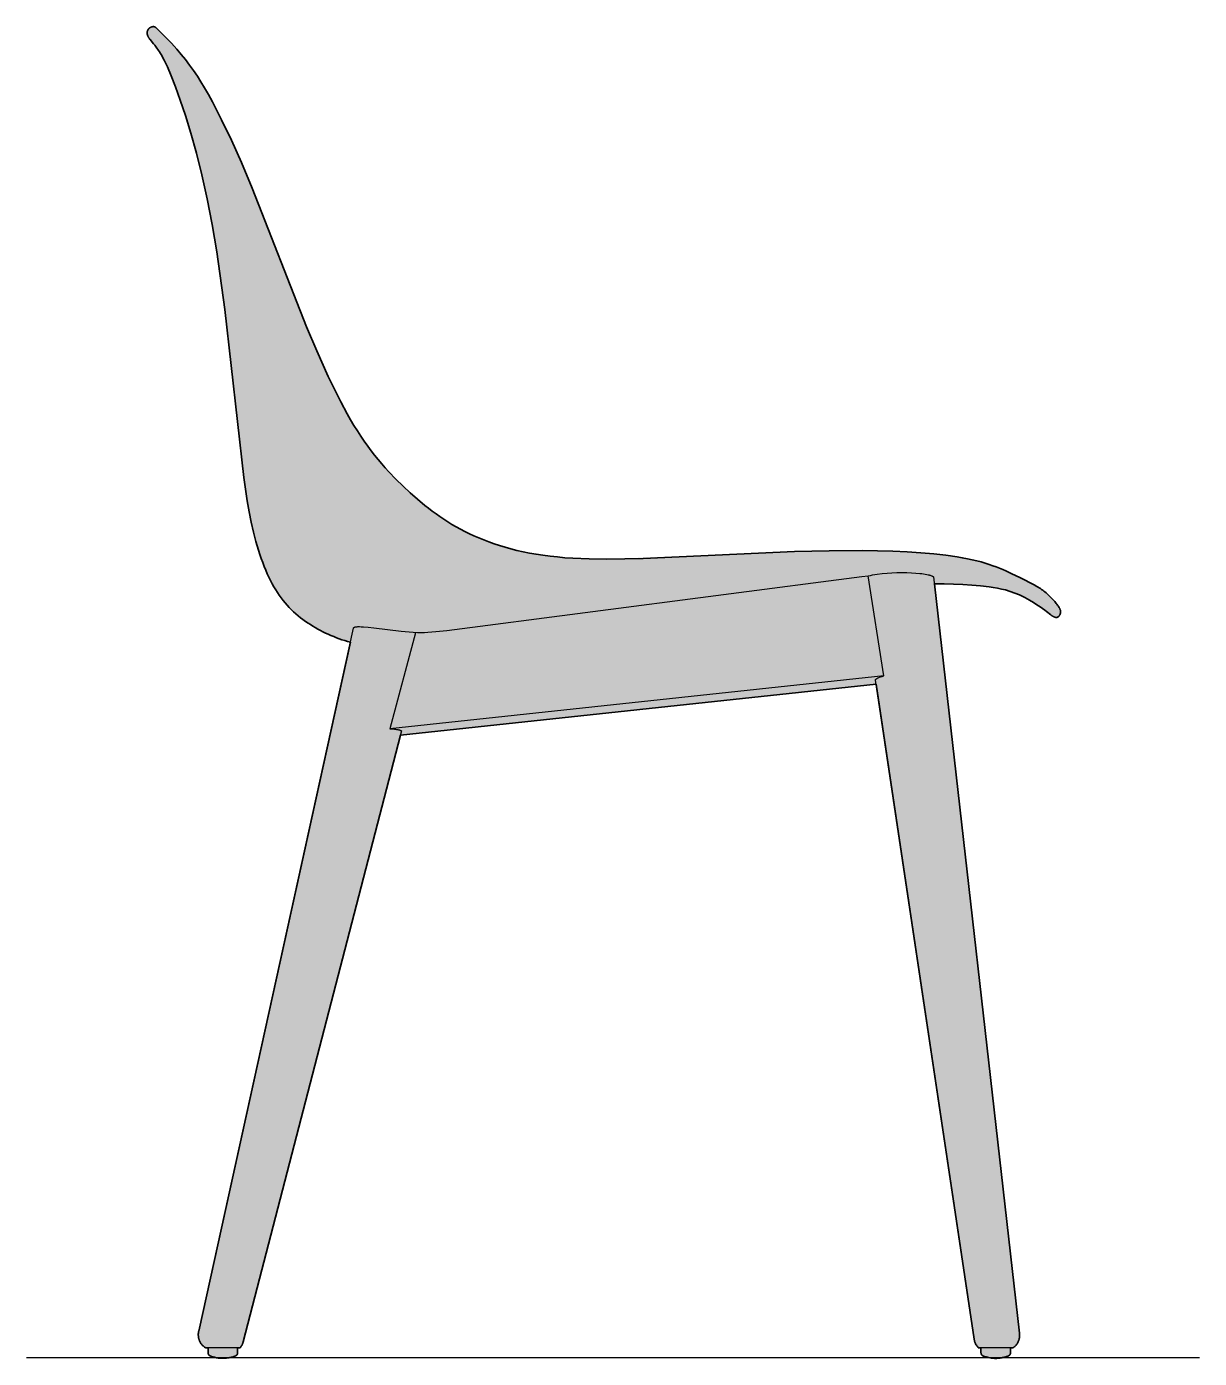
# Model space of a CAD drawing. Header units: millimetres. Extents: x 0 to 1642, y -891 to 765.
# Drawn here: x 968 to 1642, y 0 to 765 of the extents above; entities that cross this region are included whole.
import ezdxf

# ---------------------------------------------------------------- set-up
doc = ezdxf.new("R2010")
doc.units = ezdxf.units.MM
doc.layers.add('Blocks', color=7, linetype='Continuous')
doc.layers.add('Blocks$Fill', color=7, linetype='Continuous', true_color=0xffffff)
for name, color, linetype, lineweight, true_color in [('Blocks$Inner', 7, 'Continuous', 25, 0x007f00), ('Blocks$Outline', 7, 'Continuous', 35, 0xff3f3f), ('Groud', 7, 'Continuous', 25, 0x243775)]:
    doc.layers.add(name, color=color, linetype=linetype, lineweight=lineweight, true_color=true_color)

# ---------------------------------------------------------------- blocks, each defined once
blk = doc.blocks.new('Fiber Side Chair Side')
at = {"layer": 'Blocks$Fill', "extrusion": (0, 0, -1)}
blk.add_hatch(color=256, dxfattribs=at).paths.add_polyline_path([(-522.1, 444.98), (-533.06, 444.84), (-538.39, 444.61), (-543.59, 444.27), (-548.65, 443.79), (-553.57, 443.17), (-555.97, 442.8), (-558.32, 442.39), (-560.64, 441.94), (-562.91, 441.45), (-571.12, 438.66), (-574.07, 437.08), (-576.7, 435.59), (-579.03, 434.19), (-581.07, 432.9), (-582.83, 431.73), (-584.34, 430.68), (-585.59, 429.76), (-586.61, 428.98), (-589.05, 427.03), (-589.35, 426.81), (-589.5, 426.71), (-589.66, 426.6), (-589.82, 426.5), (-589.99, 426.39), (-590.17, 426.29), (-590.35, 426.19), (-590.53, 426.1), (-590.72, 426.01), (-590.9, 425.92), (-591, 425.89), (-591.09, 425.85), (-591.19, 425.81), (-591.28, 425.78), (-591.38, 425.75), (-591.48, 425.73), (-591.57, 425.7), (-591.66, 425.68), (-591.76, 425.66), (-591.85, 425.64), (-591.95, 425.63), (-591.99, 425.63), (-592.04, 425.62), (-592.08, 425.62), (-592.13, 425.62), (-592.17, 425.62), (-592.22, 425.62), (-592.26, 425.62), (-592.31, 425.62), (-592.35, 425.62), (-592.4, 425.62), (-592.44, 425.63), (-592.48, 425.63), (-592.53, 425.64), (-592.57, 425.65), (-592.61, 425.66), (-592.66, 425.67), (-592.7, 425.68), (-592.74, 425.69), (-592.78, 425.7), (-592.82, 425.72), (-592.86, 425.73), (-592.9, 425.75), (-592.94, 425.77), (-592.98, 425.78), (-593.02, 425.8), (-593.06, 425.82), (-593.09, 425.84), (-593.13, 425.86), (-593.17, 425.89), (-593.21, 425.91), (-593.24, 425.93), (-593.28, 425.96), (-593.31, 425.99), (-593.35, 426.01), (-593.38, 426.04), (-593.42, 426.07), (-593.45, 426.1), (-593.49, 426.13), (-593.52, 426.16), (-593.55, 426.19), (-593.62, 426.25), (-593.68, 426.32), (-593.74, 426.39), (-593.8, 426.46), (-593.86, 426.54), (-593.92, 426.61), (-593.97, 426.69), (-594.03, 426.77), (-594.08, 426.86), (-594.13, 426.94), (-594.17, 427.03), (-594.22, 427.12), (-594.26, 427.2), (-594.31, 427.3), (-594.35, 427.39), (-594.39, 427.48), (-594.42, 427.57), (-594.46, 427.67), (-594.49, 427.76), (-594.52, 427.86), (-594.55, 427.95), (-594.58, 428.05), (-594.6, 428.15), (-594.62, 428.25), (-594.64, 428.35), (-594.65, 428.4), (-594.65, 428.46), (-594.66, 428.51), (-594.66, 428.56), (-594.67, 428.62), (-594.67, 428.67), (-594.67, 428.72), (-594.68, 428.78), (-594.68, 428.84), (-594.67, 428.89), (-594.67, 428.95), (-594.67, 429.01), (-594.66, 429.07), (-594.66, 429.13), (-594.65, 429.19), (-594.64, 429.25), (-594.63, 429.31), (-594.62, 429.37), (-594.61, 429.44), (-594.6, 429.5), (-594.56, 429.64), (-594.53, 429.77), (-594.48, 429.92), (-594.43, 430.06), (-594.38, 430.21), (-594.31, 430.37), (-594.24, 430.53), (-594.17, 430.69), (-594.08, 430.87), (-593.99, 431.04), (-593.89, 431.23), (-593.78, 431.42), (-593.53, 431.82), (-593.25, 432.24), (-592.93, 432.69), (-592.58, 433.17), (-592.19, 433.68), (-591.78, 434.2), (-591.33, 434.74), (-590.85, 435.29), (-589.83, 436.41), (-588.72, 437.55), (-588.14, 438.12), (-587.54, 438.68), (-586.93, 439.23), (-586.31, 439.77), (-585.68, 440.29), (-585.04, 440.79), (-584.4, 441.27), (-583.75, 441.74), (-583.09, 442.18), (-582.41, 442.62), (-581.71, 443.05), (-580.98, 443.47), (-579.45, 444.33), (-571.63, 448.31), (-566.29, 450.97), (-563.13, 452.43), (-561.42, 453.17), (-559.61, 453.91), (-557.69, 454.65), (-555.67, 455.39), (-553.54, 456.12), (-551.3, 456.82), (-548.93, 457.51), (-546.44, 458.17), (-543.81, 458.81), (-541.05, 459.4), (-538.16, 459.96), (-535.13, 460.48), (-528.67, 461.4), (-521.72, 462.17), (-514.29, 462.8), (-506.43, 463.3), (-498.16, 463.67), (-480.52, 464.03), (-461.59, 463.96), (-441.55, 463.5), (-333.52, 459.17), (-323.56, 459.29), (-314.11, 459.68), (-309.61, 459.99), (-305.25, 460.38), (-301.04, 460.85), (-296.97, 461.39), (-293.03, 461.99), (-289.23, 462.67), (-285.55, 463.41), (-281.99, 464.21), (-278.54, 465.07), (-275.21, 465.99), (-271.98, 466.96), (-268.86, 467.99), (-265.84, 469.06), (-262.91, 470.18), (-260.06, 471.34), (-257.3, 472.55), (-254.63, 473.79), (-252.02, 475.07), (-249.49, 476.39), (-247.02, 477.75), (-244.61, 479.15), (-242.25, 480.59), (-239.95, 482.06), (-237.69, 483.58), (-235.47, 485.14), (-233.29, 486.74), (-231.14, 488.38), (-229.01, 490.06), (-224.82, 493.55), (-220.66, 497.21), (-216.52, 501.04), (-212.4, 505.08), (-208.29, 509.38), (-206.24, 511.63), (-204.21, 513.96), (-202.18, 516.37), (-200.16, 518.88), (-198.15, 521.47), (-196.15, 524.16), (-194.16, 526.95), (-192.19, 529.86), (-190.23, 532.87), (-188.28, 536), (-186.35, 539.25), (-184.44, 542.61), (-180.68, 549.59), (-177.02, 556.83), (-173.49, 564.2), (-166.88, 578.89), (-161, 592.72), (-123.54, 687.22), (-117.81, 700.01), (-112.12, 711.81), (-106.85, 722.06), (-104.53, 726.34), (-102.37, 730.15), (-100.29, 733.61), (-98.2, 736.89), (-96.03, 740.09), (-93.77, 743.25), (-91.41, 746.35), (-88.97, 749.4), (-86.37, 752.45), (-83.36, 755.76), (-79.57, 759.66), (-74.69, 764.47), (-74.64, 764.52), (-74.6, 764.57), (-74.55, 764.62), (-74.5, 764.66), (-74.45, 764.71), (-74.4, 764.75), (-74.35, 764.79), (-74.3, 764.83), (-74.26, 764.87), (-74.21, 764.91), (-74.16, 764.94), (-74.11, 764.97), (-74.06, 765), (-74.01, 765.03), (-73.96, 765.06), (-73.91, 765.09), (-73.86, 765.11), (-73.81, 765.13), (-73.76, 765.15), (-73.71, 765.17), (-73.66, 765.19), (-73.62, 765.21), (-73.57, 765.23), (-73.52, 765.24), (-73.47, 765.26), (-73.42, 765.27), (-73.37, 765.28), (-73.32, 765.29), (-73.27, 765.3), (-73.22, 765.3), (-73.17, 765.31), (-73.13, 765.32), (-73.08, 765.32), (-73.03, 765.32), (-72.98, 765.33), (-72.93, 765.33), (-72.89, 765.33), (-72.84, 765.33), (-72.79, 765.33), (-72.74, 765.32), (-72.7, 765.32), (-72.65, 765.32), (-72.56, 765.31), (-72.47, 765.29), (-72.38, 765.28), (-72.29, 765.26), (-72.2, 765.24), (-72.11, 765.22), (-72.03, 765.19), (-71.94, 765.17), (-71.86, 765.14), (-71.7, 765.08), (-71.55, 765.02), (-71.4, 764.96), (-71.26, 764.89), (-71.2, 764.86), (-71.13, 764.83), (-71.07, 764.79), (-71, 764.76), (-70.94, 764.72), (-70.88, 764.68), (-70.82, 764.64), (-70.77, 764.61), (-70.71, 764.57), (-70.66, 764.53), (-70.6, 764.48), (-70.55, 764.44), (-70.5, 764.4), (-70.45, 764.35), (-70.4, 764.31), (-70.36, 764.26), (-70.31, 764.22), (-70.26, 764.17), (-70.22, 764.12), (-70.18, 764.07), (-70.13, 764.02), (-70.09, 763.97), (-70.05, 763.92), (-70.01, 763.86), (-69.97, 763.81), (-69.94, 763.75), (-69.9, 763.69), (-69.86, 763.64), (-69.83, 763.58), (-69.79, 763.52), (-69.76, 763.46), (-69.72, 763.39), (-69.69, 763.33), (-69.66, 763.27), (-69.63, 763.2), (-69.6, 763.13), (-69.57, 763.07), (-69.55, 763), (-69.52, 762.93), (-69.5, 762.86), (-69.48, 762.79), (-69.45, 762.72), (-69.43, 762.65), (-69.41, 762.58), (-69.4, 762.5), (-69.38, 762.43), (-69.37, 762.35), (-69.35, 762.28), (-69.34, 762.2), (-69.33, 762.13), (-69.32, 762.05), (-69.32, 761.97), (-69.31, 761.89), (-69.31, 761.81), (-69.31, 761.73), (-69.31, 761.65), (-69.31, 761.57), (-69.32, 761.49), (-69.32, 761.41), (-69.33, 761.32), (-69.34, 761.24), (-69.35, 761.16), (-69.37, 761.07), (-69.38, 760.99), (-69.4, 760.91), (-69.42, 760.82), (-69.44, 760.74), (-69.46, 760.65), (-69.51, 760.48), (-69.56, 760.31), (-69.63, 760.14), (-69.69, 759.97), (-69.77, 759.8), (-69.84, 759.63), (-69.93, 759.47), (-70.01, 759.3), (-70.11, 759.14), (-70.2, 758.98), (-70.3, 758.82), (-70.41, 758.66), (-70.51, 758.51), (-70.62, 758.36), (-70.74, 758.21), (-70.98, 757.91), (-73.02, 755.51), (-73.73, 754.59), (-74.53, 753.52), (-75.93, 751.55), (-76.46, 750.75), (-77.04, 749.83), (-77.68, 748.74), (-78.38, 747.47), (-79.15, 745.97), (-80, 744.22), (-80.93, 742.17), (-83.08, 737.09), (-85.56, 730.72), (-88.32, 723.08), (-91.3, 714.16), (-94.44, 704.01), (-97.66, 692.63), (-100.85, 680.08), (-103.91, 666.37), (-106.76, 651.57), (-109.39, 635.88), (-114, 602.7), (-124.88, 506.03), (-126.9, 492.63), (-128.02, 486.34), (-129.22, 480.36), (-130.52, 474.67), (-131.91, 469.3), (-133.4, 464.22), (-134.19, 461.8), (-134.99, 459.45), (-135.82, 457.17), (-136.66, 454.97), (-137.54, 452.84), (-138.43, 450.78), (-139.35, 448.79), (-140.29, 446.88), (-141.25, 445.04), (-142.23, 443.26), (-143.24, 441.56), (-144.26, 439.93), (-145.32, 438.35), (-146.39, 436.84), (-147.5, 435.39), (-148.63, 433.99), (-149.8, 432.65), (-150.99, 431.35), (-152.22, 430.1), (-153.49, 428.89), (-154.79, 427.72), (-156.13, 426.58), (-157.51, 425.48), (-158.92, 424.41), (-160.38, 423.37), (-161.89, 422.35), (-163.24, 421.48), (-164.62, 420.62), (-166.04, 419.79), (-167.48, 418.97), (-168.95, 418.18), (-170.44, 417.41), (-171.95, 416.67), (-173.49, 415.95), (-175.04, 415.26), (-176.6, 414.61), (-178.18, 413.98), (-179.77, 413.39), (-181.37, 412.84), (-182.97, 412.32), (-184.58, 411.84), (-186.19, 411.41), (-98.9, 14.96), (-98.85, 14.66), (-98.8, 14.35), (-98.77, 14.05), (-98.75, 13.74), (-98.73, 13.43), (-98.73, 13.12), (-98.74, 12.82), (-98.76, 12.51), (-98.79, 12.2), (-98.83, 11.9), (-98.88, 11.59), (-98.94, 11.29), (-99.01, 10.99), (-99.09, 10.69), (-99.18, 10.4), (-99.29, 10.11), (-99.4, 9.82), (-99.52, 9.53), (-99.65, 9.26), (-99.79, 8.98), (-99.94, 8.71), (-100.1, 8.45), (-100.27, 8.19), (-100.45, 7.94), (-100.64, 7.69), (-100.83, 7.45), (-101.03, 7.22), (-101.24, 6.99), (-101.46, 6.78), (-101.69, 6.57), (-101.92, 6.36), (-102.16, 6.17), (-102.4, 5.98), (-102.66, 5.81), (-102.85, 5.68), (-104.37, 5.68), (-104.37, 2.85), (-104.38, 2.73), (-104.39, 2.62), (-104.41, 2.51), (-104.42, 2.46), (-104.43, 2.41), (-104.44, 2.36), (-104.45, 2.31), (-104.46, 2.26), (-104.47, 2.21), (-104.49, 2.17), (-104.5, 2.12), (-104.52, 2.08), (-104.53, 2.04), (-104.55, 1.99), (-104.57, 1.95), (-104.58, 1.91), (-104.6, 1.88), (-104.62, 1.84), (-104.64, 1.8), (-104.67, 1.77), (-104.69, 1.73), (-104.71, 1.7), (-104.74, 1.66), (-104.76, 1.63), (-104.79, 1.6), (-104.81, 1.57), (-104.84, 1.54), (-104.87, 1.51), (-104.9, 1.48), (-104.93, 1.45), (-104.96, 1.42), (-104.99, 1.39), (-105.03, 1.37), (-105.06, 1.34), (-105.09, 1.31), (-105.13, 1.29), (-105.17, 1.26), (-105.2, 1.24), (-105.24, 1.21), (-105.32, 1.17), (-105.4, 1.12), (-105.49, 1.08), (-105.58, 1.04), (-105.67, 0.99), (-105.77, 0.95), (-105.87, 0.91), (-106.08, 0.83), (-106.31, 0.75), (-106.81, 0.58), (-107.37, 0.41), (-107.97, 0.25), (-108.62, 0.1), (-109.29, -0.05), (-109.64, -0.11), (-110, -0.17), (-110.36, -0.22), (-110.72, -0.26), (-111.09, -0.3), (-111.46, -0.33), (-111.83, -0.35), (-112.2, -0.37), (-112.56, -0.37), (-112.93, -0.37), (-113.3, -0.36), (-113.66, -0.35), (-114.37, -0.3), (-115.05, -0.23), (-115.71, -0.15), (-116.33, -0.05), (-116.9, 0.05), (-117.42, 0.15), (-117.89, 0.26), (-118.31, 0.38), (-118.7, 0.49), (-119.06, 0.61), (-119.38, 0.72), (-119.68, 0.84), (-119.96, 0.96), (-120.1, 1.02), (-120.23, 1.08), (-120.29, 1.11), (-120.35, 1.14), (-120.41, 1.17), (-120.47, 1.2), (-120.53, 1.24), (-120.58, 1.28), (-120.61, 1.3), (-120.64, 1.32), (-120.67, 1.34), (-120.69, 1.36), (-120.72, 1.38), (-120.74, 1.4), (-120.77, 1.42), (-120.79, 1.44), (-120.82, 1.47), (-120.84, 1.49), (-120.87, 1.52), (-120.89, 1.54), (-120.91, 1.57), (-120.94, 1.59), (-120.96, 1.62), (-120.98, 1.65), (-121, 1.68), (-121.02, 1.71), (-121.04, 1.74), (-121.06, 1.77), (-121.08, 1.8), (-121.1, 1.84), (-121.12, 1.87), (-121.13, 1.91), (-121.15, 1.94), (-121.17, 1.98), (-121.18, 2.02), (-121.2, 2.06), (-121.21, 2.1), (-121.23, 2.14), (-121.24, 2.18), (-121.26, 2.23), (-121.27, 2.27), (-121.28, 2.32), (-121.3, 2.41), (-121.33, 2.52), (-121.34, 2.62), (-121.36, 2.73), (-121.37, 2.85), (-121.37, 5.64), (-122.77, 5.64), (-123.12, 6.08), (-123.29, 6.31), (-123.45, 6.54), (-123.6, 6.78), (-123.74, 7.03), (-123.88, 7.27), (-124, 7.53), (-124.12, 7.78), (-124.23, 8.05), (-124.33, 8.31), (-124.42, 8.58), (-124.5, 8.85), (-124.57, 9.12), (-215.02, 357.87), (-488.53, 387.22), (-545, 10.31), (-545.07, 10), (-545.14, 9.7), (-545.22, 9.39), (-545.32, 9.09), (-545.42, 8.8), (-545.53, 8.51), (-545.66, 8.22), (-545.79, 7.93), (-545.93, 7.66), (-546.09, 7.38), (-546.25, 7.11), (-546.42, 6.85), (-546.6, 6.6), (-546.79, 6.35), (-546.99, 6.1), (-547.2, 5.87), (-547.41, 5.64), (-548.88, 5.64), (-548.88, 2.85), (-548.89, 2.74), (-548.9, 2.63), (-548.91, 2.57), (-548.92, 2.52), (-548.93, 2.47), (-548.94, 2.42), (-548.95, 2.37), (-548.96, 2.32), (-548.97, 2.28), (-548.98, 2.23), (-549, 2.19), (-549.01, 2.14), (-549.02, 2.1), (-549.04, 2.06), (-549.06, 2.02), (-549.08, 1.98), (-549.09, 1.94), (-549.11, 1.9), (-549.13, 1.86), (-549.15, 1.82), (-549.17, 1.79), (-549.2, 1.75), (-549.22, 1.72), (-549.24, 1.69), (-549.26, 1.65), (-549.29, 1.62), (-549.31, 1.59), (-549.34, 1.56), (-549.37, 1.53), (-549.39, 1.5), (-549.42, 1.47), (-549.45, 1.44), (-549.48, 1.41), (-549.51, 1.39), (-549.54, 1.36), (-549.57, 1.34), (-549.6, 1.31), (-549.64, 1.29), (-549.67, 1.26), (-549.7, 1.24), (-549.77, 1.19), (-549.84, 1.15), (-549.92, 1.11), (-549.99, 1.06), (-550.07, 1.02), (-550.15, 0.99), (-550.23, 0.95), (-550.4, 0.88), (-550.58, 0.81), (-550.77, 0.74), (-550.96, 0.67), (-551.37, 0.54), (-551.79, 0.42), (-552.23, 0.31), (-552.68, 0.2), (-553.14, 0.1), (-554.05, -0.08), (-554.51, -0.15), (-554.95, -0.22), (-555.4, -0.28), (-555.85, -0.33), (-556.3, -0.36), (-556.76, -0.39), (-557.23, -0.39), (-557.72, -0.39), (-558.23, -0.36), (-558.74, -0.33), (-559.26, -0.27), (-559.78, -0.21), (-560.29, -0.14), (-560.79, -0.06), (-561.27, 0.02), (-561.73, 0.11), (-562.16, 0.2), (-562.55, 0.29), (-562.92, 0.39), (-563.27, 0.49), (-563.6, 0.59), (-563.9, 0.7), (-564.19, 0.81), (-564.47, 0.93), (-564.6, 0.99), (-564.73, 1.05), (-564.8, 1.09), (-564.86, 1.12), (-564.92, 1.16), (-564.98, 1.19), (-565.04, 1.23), (-565.1, 1.27), (-565.15, 1.31), (-565.18, 1.33), (-565.21, 1.36), (-565.23, 1.38), (-565.26, 1.4), (-565.29, 1.42), (-565.31, 1.45), (-565.34, 1.47), (-565.36, 1.5), (-565.39, 1.53), (-565.41, 1.55), (-565.43, 1.58), (-565.46, 1.61), (-565.48, 1.64), (-565.5, 1.66), (-565.52, 1.7), (-565.54, 1.73), (-565.56, 1.76), (-565.58, 1.79), (-565.6, 1.82), (-565.62, 1.86), (-565.64, 1.89), (-565.66, 1.93), (-565.67, 1.96), (-565.69, 2), (-565.71, 2.04), (-565.72, 2.08), (-565.74, 2.12), (-565.75, 2.16), (-565.76, 2.2), (-565.78, 2.25), (-565.79, 2.29), (-565.8, 2.34), (-565.81, 2.38), (-565.82, 2.43), (-565.84, 2.53), (-565.86, 2.63), (-565.87, 2.74), (-565.88, 2.85), (-565.88, 5.64), (-567.35, 5.64), (-567.6, 5.82), (-567.83, 6), (-568.06, 6.2), (-568.29, 6.4), (-568.5, 6.61), (-568.71, 6.83), (-568.92, 7.05), (-569.11, 7.28), (-569.3, 7.52), (-569.48, 7.76), (-569.65, 8.01), (-569.81, 8.26), (-569.96, 8.52), (-570.1, 8.79), (-570.24, 9.06), (-570.36, 9.33), (-570.48, 9.61), (-570.59, 9.89), (-570.69, 10.18), (-570.77, 10.47), (-570.85, 10.76), (-570.92, 11.05), (-570.98, 11.35), (-571.02, 11.65), (-571.06, 11.95), (-571.09, 12.25), (-571.11, 12.55), (-571.11, 12.85), (-571.11, 13.15), (-571.1, 13.45), (-571.07, 13.75)], flags=0)
at = {"layer": 'Blocks$Inner'}
for p, q in [((493.09, 392.04), (208.91, 361.55)), ((488.53, 387.22), (215.02, 357.87))]:
    blk.add_line(p, q, dxfattribs=at)
for points in [[(522.1, 444.98), (527.63, 444.95), (533.06, 444.84), (538.39, 444.61), (543.59, 444.27), (548.65, 443.79), (553.57, 443.17), (555.97, 442.8), (558.32, 442.39), (560.64, 441.94), (562.91, 441.45), (571.12, 438.66), (574.07, 437.08), (576.7, 435.59), (579.03, 434.19), (581.07, 432.9), (582.83, 431.73), (584.34, 430.68), (585.59, 429.76), (586.61, 428.98), (589.05, 427.03), (589.35, 426.81), (589.5, 426.71), (589.66, 426.6), (589.82, 426.5), (589.99, 426.39), (590.17, 426.29), (590.35, 426.19), (590.53, 426.1), (590.72, 426.01), (590.9, 425.92), (591, 425.89), (591.09, 425.85), (591.19, 425.81), (591.28, 425.78), (591.38, 425.75), (591.48, 425.73), (591.57, 425.7), (591.66, 425.68), (591.76, 425.66), (591.85, 425.64), (591.95, 425.63), (591.99, 425.63), (592.04, 425.62), (592.08, 425.62), (592.13, 425.62), (592.17, 425.62), (592.22, 425.62), (592.26, 425.62), (592.31, 425.62), (592.35, 425.62), (592.4, 425.62), (592.44, 425.63), (592.48, 425.63), (592.53, 425.64), (592.57, 425.65), (592.61, 425.66), (592.66, 425.67), (592.7, 425.68), (592.74, 425.69), (592.78, 425.7), (592.82, 425.72), (592.86, 425.73), (592.9, 425.75), (592.94, 425.77), (592.98, 425.78), (593.02, 425.8), (593.06, 425.82), (593.09, 425.84), (593.13, 425.86), (593.17, 425.89), (593.21, 425.91), (593.24, 425.93), (593.28, 425.96), (593.31, 425.99), (593.35, 426.01), (593.38, 426.04), (593.42, 426.07), (593.45, 426.1), (593.49, 426.13), (593.52, 426.16), (593.55, 426.19), (593.62, 426.25), (593.68, 426.32), (593.74, 426.39), (593.8, 426.46), (593.86, 426.54), (593.92, 426.61), (593.97, 426.69), (594.03, 426.77), (594.08, 426.86), (594.13, 426.94), (594.17, 427.03), (594.22, 427.12), (594.26, 427.2), (594.31, 427.3), (594.35, 427.39), (594.39, 427.48), (594.42, 427.57), (594.46, 427.67), (594.49, 427.76), (594.52, 427.86), (594.55, 427.95), (594.58, 428.05), (594.6, 428.15), (594.62, 428.25), (594.64, 428.35), (594.65, 428.4), (594.65, 428.46), (594.66, 428.51), (594.66, 428.56), (594.67, 428.62), (594.67, 428.67), (594.67, 428.72), (594.67, 428.78), (594.67, 428.84), (594.67, 428.89), (594.67, 428.95), (594.67, 429.01), (594.66, 429.07), (594.66, 429.13), (594.65, 429.19), (594.64, 429.25), (594.63, 429.31), (594.62, 429.37), (594.61, 429.44), (594.6, 429.5), (594.56, 429.64), (594.53, 429.77), (594.48, 429.92), (594.43, 430.06), (594.38, 430.21), (594.31, 430.37), (594.24, 430.53), (594.17, 430.69), (594.08, 430.87), (593.99, 431.04), (593.89, 431.23), (593.78, 431.42), (593.53, 431.82), (593.25, 432.24), (592.93, 432.69), (592.58, 433.17), (592.19, 433.68), (591.78, 434.2), (591.33, 434.74), (590.85, 435.29), (589.83, 436.41), (588.72, 437.55), (588.14, 438.12), (587.54, 438.68), (586.93, 439.23), (586.31, 439.77), (585.68, 440.29), (585.04, 440.79), (584.4, 441.27), (583.75, 441.74), (583.09, 442.18), (582.41, 442.62), (581.71, 443.05), (580.98, 443.47), (579.45, 444.33), (571.63, 448.31), (566.29, 450.97), (563.13, 452.43), (561.42, 453.17), (559.61, 453.91), (557.69, 454.65), (555.67, 455.39), (553.54, 456.12), (551.3, 456.82), (548.93, 457.51), (546.44, 458.17), (543.81, 458.81), (541.05, 459.4), (538.16, 459.96), (535.13, 460.48), (528.67, 461.4), (521.72, 462.17), (514.29, 462.8), (506.43, 463.3), (498.16, 463.67), (480.52, 464.03), (461.59, 463.96), (441.55, 463.5), (354.62, 459.59), (333.52, 459.17), (323.56, 459.29), (314.11, 459.68), (309.61, 459.99), (305.25, 460.38), (301.04, 460.85), (296.97, 461.39), (293.03, 461.99), (289.23, 462.67), (285.55, 463.41), (281.99, 464.21), (278.54, 465.07), (275.21, 465.99), (271.98, 466.96), (268.86, 467.99), (265.84, 469.06), (262.91, 470.18), (260.06, 471.34), (257.3, 472.55), (254.63, 473.79), (252.02, 475.07), (249.49, 476.39), (247.02, 477.75), (244.61, 479.15), (242.25, 480.59), (239.95, 482.06), (237.69, 483.58), (235.47, 485.14), (233.29, 486.74), (231.14, 488.38), (229.01, 490.06), (224.82, 493.55), (220.66, 497.21), (216.52, 501.04), (212.4, 505.08), (208.29, 509.38), (206.24, 511.63), (204.21, 513.96), (202.18, 516.37), (200.16, 518.88), (198.15, 521.47), (196.15, 524.16), (194.16, 526.95), (192.19, 529.86), (190.23, 532.87), (188.28, 536), (186.35, 539.25), (184.44, 542.61), (180.68, 549.59), (177.02, 556.83), (173.49, 564.2), (166.88, 578.89), (161, 592.72), (129.68, 672.44), (123.54, 687.22), (117.81, 700.01), (112.12, 711.81), (106.85, 722.06), (104.53, 726.34), (102.37, 730.15), (100.29, 733.61), (98.2, 736.89), (96.03, 740.09), (93.77, 743.25), (91.41, 746.35), (88.97, 749.4), (86.37, 752.45), (83.36, 755.76), (79.57, 759.66), (74.69, 764.47), (74.64, 764.52), (74.6, 764.57), (74.55, 764.62), (74.5, 764.66), (74.45, 764.71), (74.4, 764.75), (74.35, 764.79), (74.3, 764.83), (74.26, 764.87), (74.21, 764.91), (74.16, 764.94), (74.11, 764.97), (74.06, 765), (74.01, 765.03), (73.96, 765.06), (73.91, 765.09), (73.86, 765.11), (73.81, 765.13), (73.76, 765.15), (73.71, 765.17), (73.66, 765.19), (73.62, 765.21), (73.57, 765.23), (73.52, 765.24), (73.47, 765.26), (73.42, 765.27), (73.37, 765.28), (73.32, 765.29), (73.27, 765.3), (73.22, 765.3), (73.17, 765.31), (73.13, 765.32), (73.08, 765.32), (73.03, 765.32), (72.98, 765.33), (72.93, 765.33), (72.89, 765.33), (72.84, 765.33), (72.79, 765.33), (72.74, 765.32), (72.7, 765.32), (72.65, 765.32), (72.56, 765.31), (72.47, 765.29), (72.38, 765.28), (72.29, 765.26), (72.2, 765.24), (72.11, 765.22), (72.03, 765.19), (71.94, 765.17), (71.86, 765.14), (71.7, 765.08), (71.55, 765.02), (71.4, 764.96), (71.26, 764.89), (71.2, 764.86), (71.13, 764.83), (71.07, 764.79), (71, 764.76), (70.94, 764.72), (70.88, 764.68), (70.82, 764.64), (70.77, 764.61), (70.71, 764.57), (70.66, 764.53), (70.6, 764.48), (70.55, 764.44), (70.5, 764.4), (70.45, 764.35), (70.4, 764.31), (70.36, 764.26), (70.31, 764.22), (70.26, 764.17), (70.22, 764.12), (70.18, 764.07), (70.13, 764.02), (70.09, 763.97), (70.05, 763.92), (70.01, 763.86), (69.97, 763.81), (69.94, 763.75), (69.9, 763.69), (69.86, 763.64), (69.83, 763.58), (69.79, 763.52), (69.76, 763.46), (69.72, 763.39), (69.69, 763.33), (69.66, 763.27), (69.63, 763.2), (69.6, 763.13), (69.57, 763.07), (69.55, 763), (69.52, 762.93), (69.5, 762.86), (69.48, 762.79), (69.45, 762.72), (69.43, 762.65), (69.41, 762.58), (69.4, 762.5), (69.38, 762.43), (69.37, 762.35), (69.35, 762.28), (69.34, 762.2), (69.33, 762.13), (69.32, 762.05), (69.32, 761.97), (69.31, 761.89), (69.31, 761.81), (69.31, 761.73), (69.31, 761.65), (69.31, 761.57), (69.32, 761.49), (69.32, 761.41), (69.33, 761.32), (69.34, 761.24), (69.35, 761.16), (69.37, 761.07), (69.38, 760.99), (69.4, 760.91), (69.42, 760.82), (69.44, 760.74), (69.46, 760.65), (69.51, 760.48), (69.56, 760.31), (69.63, 760.14), (69.69, 759.97), (69.77, 759.8), (69.84, 759.63), (69.93, 759.47), (70.01, 759.3), (70.11, 759.14), (70.2, 758.98), (70.3, 758.82), (70.41, 758.66), (70.51, 758.51), (70.62, 758.36), (70.74, 758.21), (70.98, 757.91), (73.02, 755.51), (73.73, 754.59), (74.53, 753.52), (75.93, 751.55), (76.46, 750.75), (77.04, 749.83), (77.68, 748.74), (78.38, 747.47), (79.15, 745.97), (80, 744.22), (80.93, 742.17), (83.08, 737.09), (85.56, 730.72), (88.32, 723.08), (91.3, 714.16), (94.44, 704.01), (97.66, 692.63), (100.85, 680.08), (103.91, 666.37), (106.76, 651.57), (109.39, 635.88), (114, 602.7), (124.88, 506.03), (126.9, 492.63), (128.02, 486.34), (129.22, 480.36), (130.52, 474.67), (131.91, 469.3), (133.4, 464.22), (134.19, 461.8), (134.99, 459.45), (135.82, 457.17), (136.66, 454.97), (137.54, 452.84), (138.43, 450.78), (139.35, 448.79), (140.29, 446.88), (141.25, 445.04), (142.23, 443.26), (143.24, 441.56), (144.26, 439.93), (145.32, 438.35), (146.39, 436.84), (147.5, 435.39), (148.63, 433.99), (149.8, 432.65), (150.99, 431.35), (152.22, 430.1), (153.49, 428.89), (154.79, 427.72), (156.13, 426.58), (157.51, 425.48), (158.92, 424.41), (160.38, 423.37), (161.89, 422.35), (163.24, 421.48), (164.62, 420.62), (166.04, 419.79), (167.48, 418.97), (168.95, 418.18), (170.44, 417.41), (171.95, 416.67), (173.49, 415.95), (175.04, 415.26), (176.6, 414.61), (178.18, 413.98), (179.77, 413.39), (181.37, 412.84), (182.97, 412.32), (184.58, 411.84), (186.19, 411.41)], [(223.68, 416.78), (208.91, 361.55), (210.26, 361.48), (211.55, 361.38), (212.16, 361.32), (212.75, 361.25), (213.29, 361.18), (213.55, 361.14), (213.8, 361.09), (214.04, 361.04), (214.26, 360.99), (214.48, 360.93), (214.58, 360.9), (214.68, 360.87), (214.77, 360.84), (214.86, 360.81), (214.95, 360.78), (215.03, 360.75), (215.11, 360.71), (215.19, 360.68), (215.26, 360.64), (215.3, 360.62), (215.33, 360.6), (215.36, 360.58), (215.4, 360.56), (215.43, 360.54), (215.46, 360.52), (215.49, 360.5), (215.51, 360.48), (215.54, 360.46), (215.56, 360.44), (215.59, 360.42), (215.61, 360.4), (215.63, 360.37), (215.66, 360.34), (124.57, 9.12), (124.5, 8.85), (124.42, 8.58), (124.33, 8.31), (124.23, 8.05), (124.12, 7.78), (124, 7.53), (123.88, 7.27), (123.74, 7.03), (123.6, 6.78), (123.45, 6.54), (123.29, 6.31), (123.12, 6.08), (122.95, 5.85), (122.77, 5.64), (102.85, 5.68), (102.66, 5.81), (102.4, 5.98), (102.16, 6.17), (101.92, 6.36), (101.69, 6.57), (101.46, 6.78), (101.24, 6.99), (101.03, 7.22), (100.83, 7.45), (100.64, 7.69), (100.45, 7.94), (100.27, 8.19), (100.1, 8.45), (99.94, 8.71), (99.79, 8.98), (99.65, 9.26), (99.52, 9.53), (99.4, 9.82), (99.29, 10.11), (99.18, 10.4), (99.09, 10.69), (99.01, 10.99), (98.94, 11.29), (98.88, 11.59), (98.83, 11.9), (98.79, 12.2), (98.76, 12.51), (98.74, 12.82), (98.73, 13.12), (98.73, 13.43), (98.75, 13.74), (98.77, 14.05), (98.8, 14.35), (98.85, 14.66), (98.9, 14.96), (98.97, 15.27), (187.96, 419.46), (187.97, 419.48), (187.98, 419.5), (187.99, 419.52), (188, 419.54), (188.01, 419.57), (188.02, 419.59), (188.03, 419.61), (188.04, 419.63), (188.05, 419.64), (188.07, 419.66), (188.08, 419.68), (188.1, 419.7), (188.11, 419.72), (188.13, 419.74), (188.14, 419.75), (188.16, 419.77), (188.18, 419.79), (188.2, 419.8), (188.22, 419.82), (188.24, 419.84), (188.26, 419.85), (188.28, 419.87), (188.3, 419.88), (188.32, 419.9), (188.34, 419.91), (188.36, 419.93), (188.39, 419.94), (188.41, 419.95), (188.44, 419.97), (188.46, 419.98), (188.52, 420.01), (188.57, 420.03), (188.63, 420.05), (188.69, 420.07), (188.75, 420.1), (188.81, 420.12), (188.88, 420.13), (188.95, 420.15), (189.02, 420.17), (189.09, 420.19), (189.17, 420.2), (189.33, 420.23), (189.5, 420.25), (189.67, 420.27), (189.86, 420.29), (190.05, 420.3), (190.47, 420.32), (190.92, 420.32), (191.4, 420.32), (192.47, 420.27), (193.67, 420.2), (196.44, 419.97), (199.64, 419.65), (215.43, 417.7), (217.67, 417.47), (219.98, 417.27), (222.35, 417.12), (224.8, 417.03), (226.06, 417.01), (227.41, 417.01), (228.93, 417.05), (230.7, 417.14), (235.26, 417.49), (241.71, 418.14), (480.29, 449.19), (484.08, 449.57), (485.32, 449.83), (486.59, 450.06), (487.9, 450.27), (489.25, 450.47), (492.01, 450.8), (494.84, 451.06), (497.7, 451.25), (500.57, 451.37), (503.41, 451.42), (506.17, 451.4), (508.84, 451.31), (511.36, 451.16), (513.71, 450.95), (514.81, 450.82), (515.85, 450.68), (516.84, 450.52), (517.75, 450.34), (518.6, 450.15), (519, 450.05), (519.37, 449.95), (519.73, 449.84), (520.07, 449.73), (520.39, 449.61), (520.54, 449.56), (520.68, 449.5), (520.82, 449.44), (520.95, 449.38), (521.08, 449.31), (521.21, 449.25), (521.32, 449.19), (521.43, 449.12), (521.54, 449.06), (521.64, 448.99), (571.04, 14.05), (571.07, 13.75), (571.1, 13.45), (571.11, 13.15), (571.11, 12.85), (571.11, 12.55), (571.09, 12.25), (571.06, 11.95), (571.02, 11.65), (570.98, 11.35), (570.92, 11.05), (570.85, 10.76), (570.77, 10.47), (570.69, 10.18), (570.59, 9.89), (570.48, 9.61), (570.36, 9.33), (570.24, 9.06), (570.1, 8.79), (569.96, 8.52), (569.81, 8.26), (569.65, 8.01), (569.48, 7.76), (569.3, 7.52), (569.11, 7.28), (568.92, 7.05), (568.71, 6.83), (568.5, 6.61), (568.29, 6.4), (568.06, 6.2), (567.83, 6), (567.6, 5.82), (567.35, 5.64), (547.41, 5.64), (547.2, 5.87), (546.99, 6.1), (546.79, 6.35), (546.6, 6.6), (546.42, 6.85), (546.25, 7.11), (546.09, 7.38), (545.93, 7.66), (545.79, 7.93), (545.66, 8.22), (545.53, 8.51), (545.42, 8.8), (545.32, 9.09), (545.22, 9.39), (545.14, 9.7), (545.07, 10), (545, 10.31), (544.95, 10.62), (488.2, 389.47), (488.21, 389.67), (488.21, 389.69), (488.22, 389.71), (488.22, 389.73), (488.23, 389.75), (488.24, 389.77), (488.25, 389.79), (488.26, 389.81), (488.27, 389.83), (488.28, 389.85), (488.29, 389.87), (488.3, 389.89), (488.31, 389.91), (488.33, 389.93), (488.34, 389.95), (488.36, 389.97), (488.37, 389.99), (488.39, 390.01), (488.41, 390.03), (488.42, 390.05), (488.44, 390.07), (488.46, 390.09), (488.48, 390.11), (488.52, 390.15), (488.57, 390.19), (488.61, 390.22), (488.66, 390.26), (488.71, 390.3), (488.77, 390.34), (488.82, 390.38), (488.88, 390.42), (488.95, 390.46), (489.01, 390.5), (489.15, 390.58), (489.29, 390.66), (489.45, 390.74), (489.61, 390.82), (489.79, 390.9), (490.16, 391.05), (490.57, 391.21), (491.01, 391.38), (491.99, 391.7), (493.09, 392.04), (484.08, 449.57)], [(104.37, 5.68), (104.37, 2.85), (104.38, 2.73), (104.39, 2.62), (104.41, 2.51), (104.42, 2.46), (104.43, 2.41), (104.44, 2.36), (104.45, 2.31), (104.46, 2.26), (104.47, 2.21), (104.49, 2.17), (104.5, 2.12), (104.52, 2.08), (104.53, 2.04), (104.55, 1.99), (104.57, 1.95), (104.58, 1.91), (104.6, 1.88), (104.62, 1.84), (104.64, 1.8), (104.67, 1.77), (104.69, 1.73), (104.71, 1.7), (104.74, 1.66), (104.76, 1.63), (104.79, 1.6), (104.81, 1.57), (104.84, 1.54), (104.87, 1.51), (104.9, 1.48), (104.93, 1.45), (104.96, 1.42), (104.99, 1.39), (105.03, 1.37), (105.06, 1.34), (105.09, 1.31), (105.13, 1.29), (105.17, 1.26), (105.2, 1.24), (105.24, 1.21), (105.32, 1.17), (105.4, 1.12), (105.49, 1.08), (105.58, 1.04), (105.67, 0.99), (105.77, 0.95), (105.87, 0.91), (106.08, 0.83), (106.31, 0.75), (106.81, 0.58), (107.37, 0.41), (107.97, 0.25), (108.62, 0.1), (109.29, -0.05), (109.64, -0.11), (110, -0.17), (110.36, -0.22), (110.72, -0.26), (111.09, -0.3), (111.46, -0.33), (111.83, -0.35), (112.2, -0.37), (112.56, -0.37), (112.93, -0.37), (113.3, -0.36), (113.66, -0.35), (114.37, -0.3), (115.05, -0.23), (115.71, -0.15), (116.33, -0.05), (116.9, 0.05), (117.42, 0.15), (117.89, 0.26), (118.31, 0.38), (118.7, 0.49), (119.06, 0.61), (119.38, 0.72), (119.68, 0.84), (119.96, 0.96), (120.1, 1.02), (120.23, 1.08), (120.29, 1.11), (120.35, 1.14), (120.41, 1.17), (120.47, 1.2), (120.53, 1.24), (120.58, 1.28), (120.61, 1.3), (120.64, 1.32), (120.67, 1.34), (120.69, 1.36), (120.72, 1.38), (120.74, 1.4), (120.77, 1.42), (120.79, 1.44), (120.82, 1.47), (120.84, 1.49), (120.87, 1.52), (120.89, 1.54), (120.91, 1.57), (120.94, 1.59), (120.96, 1.62), (120.98, 1.65), (121, 1.68), (121.02, 1.71), (121.04, 1.74), (121.06, 1.77), (121.08, 1.8), (121.1, 1.84), (121.12, 1.87), (121.13, 1.91), (121.15, 1.94), (121.17, 1.98), (121.18, 2.02), (121.2, 2.06), (121.21, 2.1), (121.23, 2.14), (121.24, 2.18), (121.26, 2.23), (121.27, 2.27), (121.28, 2.32), (121.3, 2.41), (121.33, 2.52), (121.34, 2.62), (121.36, 2.73), (121.37, 2.85), (121.37, 5.64)], [(548.88, 5.64), (548.88, 2.85), (548.89, 2.74), (548.9, 2.63), (548.91, 2.57), (548.92, 2.52), (548.93, 2.47), (548.94, 2.42), (548.95, 2.37), (548.96, 2.32), (548.97, 2.28), (548.98, 2.23), (549, 2.19), (549.01, 2.14), (549.02, 2.1), (549.04, 2.06), (549.06, 2.02), (549.08, 1.98), (549.09, 1.94), (549.11, 1.9), (549.13, 1.86), (549.15, 1.82), (549.17, 1.79), (549.2, 1.75), (549.22, 1.72), (549.24, 1.69), (549.26, 1.65), (549.29, 1.62), (549.31, 1.59), (549.34, 1.56), (549.37, 1.53), (549.39, 1.5), (549.42, 1.47), (549.45, 1.44), (549.48, 1.41), (549.51, 1.39), (549.54, 1.36), (549.57, 1.34), (549.6, 1.31), (549.64, 1.29), (549.67, 1.26), (549.7, 1.24), (549.77, 1.19), (549.84, 1.15), (549.92, 1.11), (549.99, 1.06), (550.07, 1.02), (550.15, 0.99), (550.23, 0.95), (550.4, 0.88), (550.58, 0.81), (550.77, 0.74), (550.96, 0.67), (551.37, 0.54), (551.79, 0.42), (552.23, 0.31), (552.68, 0.2), (553.14, 0.1), (554.05, -0.08), (554.51, -0.15), (554.95, -0.22), (555.4, -0.28), (555.85, -0.33), (556.3, -0.36), (556.76, -0.39), (557.23, -0.39), (557.72, -0.39), (558.23, -0.36), (558.74, -0.33), (559.26, -0.27), (559.78, -0.21), (560.29, -0.14), (560.79, -0.06), (561.27, 0.02), (561.73, 0.11), (562.16, 0.2), (562.55, 0.29), (562.92, 0.39), (563.27, 0.49), (563.6, 0.59), (563.9, 0.7), (564.19, 0.81), (564.47, 0.93), (564.6, 0.99), (564.73, 1.05), (564.8, 1.09), (564.86, 1.12), (564.92, 1.16), (564.98, 1.19), (565.04, 1.23), (565.1, 1.27), (565.15, 1.31), (565.18, 1.33), (565.21, 1.36), (565.23, 1.38), (565.26, 1.4), (565.29, 1.42), (565.31, 1.45), (565.34, 1.47), (565.36, 1.5), (565.39, 1.53), (565.41, 1.55), (565.43, 1.58), (565.46, 1.61), (565.48, 1.64), (565.5, 1.66), (565.52, 1.7), (565.54, 1.73), (565.56, 1.76), (565.58, 1.79), (565.6, 1.82), (565.62, 1.86), (565.64, 1.89), (565.66, 1.93), (565.67, 1.96), (565.69, 2), (565.71, 2.04), (565.72, 2.08), (565.74, 2.12), (565.75, 2.16), (565.76, 2.2), (565.78, 2.25), (565.79, 2.29), (565.8, 2.34), (565.81, 2.38), (565.82, 2.43), (565.84, 2.53), (565.86, 2.63), (565.87, 2.74), (565.88, 2.85), (565.88, 5.64)]]:
    blk.add_lwpolyline(points, dxfattribs=at)
at = {"layer": 'Blocks$Outline'}
for points in [[(522.1, 444.98), (527.63, 444.95), (533.06, 444.84), (538.39, 444.61), (543.59, 444.27), (548.65, 443.79), (553.57, 443.17), (555.97, 442.8), (558.32, 442.39), (560.64, 441.94), (562.91, 441.45), (571.12, 438.66), (574.07, 437.08), (576.7, 435.59), (579.03, 434.19), (581.07, 432.9), (582.83, 431.73), (584.34, 430.68), (585.59, 429.76), (586.61, 428.98), (589.05, 427.03), (589.35, 426.81), (589.5, 426.71), (589.66, 426.6), (589.82, 426.5), (589.99, 426.39), (590.17, 426.29), (590.35, 426.19), (590.53, 426.1), (590.72, 426.01), (590.9, 425.92), (591, 425.89), (591.09, 425.85), (591.19, 425.81), (591.28, 425.78), (591.38, 425.75), (591.48, 425.73), (591.57, 425.7), (591.66, 425.68), (591.76, 425.66), (591.85, 425.64), (591.95, 425.63), (591.99, 425.63), (592.04, 425.62), (592.08, 425.62), (592.13, 425.62), (592.17, 425.62), (592.22, 425.62), (592.26, 425.62), (592.31, 425.62), (592.35, 425.62), (592.4, 425.62), (592.44, 425.63), (592.48, 425.63), (592.53, 425.64), (592.57, 425.65), (592.61, 425.66), (592.66, 425.67), (592.7, 425.68), (592.74, 425.69), (592.78, 425.7), (592.82, 425.72), (592.86, 425.73), (592.9, 425.75), (592.94, 425.77), (592.98, 425.78), (593.02, 425.8), (593.06, 425.82), (593.09, 425.84), (593.13, 425.86), (593.17, 425.89), (593.21, 425.91), (593.24, 425.93), (593.28, 425.96), (593.31, 425.99), (593.35, 426.01), (593.38, 426.04), (593.42, 426.07), (593.45, 426.1), (593.49, 426.13), (593.52, 426.16), (593.55, 426.19), (593.62, 426.25), (593.68, 426.32), (593.74, 426.39), (593.8, 426.46), (593.86, 426.54), (593.92, 426.61), (593.97, 426.69), (594.03, 426.77), (594.08, 426.86), (594.13, 426.94), (594.17, 427.03), (594.22, 427.12), (594.26, 427.2), (594.31, 427.3), (594.35, 427.39), (594.39, 427.48), (594.42, 427.57), (594.46, 427.67), (594.49, 427.76), (594.52, 427.86), (594.55, 427.95), (594.58, 428.05), (594.6, 428.15), (594.62, 428.25), (594.64, 428.35), (594.65, 428.4), (594.65, 428.46), (594.66, 428.51), (594.66, 428.56), (594.67, 428.62), (594.67, 428.67), (594.67, 428.72), (594.67, 428.78), (594.67, 428.84), (594.67, 428.89), (594.67, 428.95), (594.67, 429.01), (594.66, 429.07), (594.66, 429.13), (594.65, 429.19), (594.64, 429.25), (594.63, 429.31), (594.62, 429.37), (594.61, 429.44), (594.6, 429.5), (594.56, 429.64), (594.53, 429.77), (594.48, 429.92), (594.43, 430.06), (594.38, 430.21), (594.31, 430.37), (594.24, 430.53), (594.17, 430.69), (594.08, 430.87), (593.99, 431.04), (593.89, 431.23), (593.78, 431.42), (593.53, 431.82), (593.25, 432.24), (592.93, 432.69), (592.58, 433.17), (592.19, 433.68), (591.78, 434.2), (591.33, 434.74), (590.85, 435.29), (589.83, 436.41), (588.72, 437.55), (588.14, 438.12), (587.54, 438.68), (586.93, 439.23), (586.31, 439.77), (585.68, 440.29), (585.04, 440.79), (584.4, 441.27), (583.75, 441.74), (583.09, 442.18), (582.41, 442.62), (581.71, 443.05), (580.98, 443.47), (579.45, 444.33), (571.63, 448.31), (566.29, 450.97), (563.13, 452.43), (561.42, 453.17), (559.61, 453.91), (557.69, 454.65), (555.67, 455.39), (553.54, 456.12), (551.3, 456.82), (548.93, 457.51), (546.44, 458.17), (543.81, 458.81), (541.05, 459.4), (538.16, 459.96), (535.13, 460.48), (528.67, 461.4), (521.72, 462.17), (514.29, 462.8), (506.43, 463.3), (498.16, 463.67), (480.52, 464.03), (461.59, 463.96), (441.55, 463.5), (354.62, 459.59), (333.52, 459.17), (323.56, 459.29), (314.11, 459.68), (309.61, 459.99), (305.25, 460.38), (301.04, 460.85), (296.97, 461.39), (293.03, 461.99), (289.23, 462.67), (285.55, 463.41), (281.99, 464.21), (278.54, 465.07), (275.21, 465.99), (271.98, 466.96), (268.86, 467.99), (265.84, 469.06), (262.91, 470.18), (260.06, 471.34), (257.3, 472.55), (254.63, 473.79), (252.02, 475.07), (249.49, 476.39), (247.02, 477.75), (244.61, 479.15), (242.25, 480.59), (239.95, 482.06), (237.69, 483.58), (235.47, 485.14), (233.29, 486.74), (231.14, 488.38), (229.01, 490.06), (224.82, 493.55), (220.66, 497.21), (216.52, 501.04), (212.4, 505.08), (208.29, 509.38), (206.24, 511.63), (204.21, 513.96), (202.18, 516.37), (200.16, 518.88), (198.15, 521.47), (196.15, 524.16), (194.16, 526.95), (192.19, 529.86), (190.23, 532.87), (188.28, 536), (186.35, 539.25), (184.44, 542.61), (180.68, 549.59), (177.02, 556.83), (173.49, 564.2), (166.88, 578.89), (161, 592.72), (129.68, 672.44), (123.54, 687.22), (117.81, 700.01), (112.12, 711.81), (106.85, 722.06), (104.53, 726.34), (102.37, 730.15), (100.29, 733.61), (98.2, 736.89), (96.03, 740.09), (93.77, 743.25), (91.41, 746.35), (88.97, 749.4), (86.37, 752.45), (83.36, 755.76), (79.57, 759.66), (74.69, 764.47), (74.64, 764.52), (74.6, 764.57), (74.55, 764.62), (74.5, 764.66), (74.45, 764.71), (74.4, 764.75), (74.35, 764.79), (74.3, 764.83), (74.26, 764.87), (74.21, 764.91), (74.16, 764.94), (74.11, 764.97), (74.06, 765), (74.01, 765.03), (73.96, 765.06), (73.91, 765.09), (73.86, 765.11), (73.81, 765.13), (73.76, 765.15), (73.71, 765.17), (73.66, 765.19), (73.62, 765.21), (73.57, 765.23), (73.52, 765.24), (73.47, 765.26), (73.42, 765.27), (73.37, 765.28), (73.32, 765.29), (73.27, 765.3), (73.22, 765.3), (73.17, 765.31), (73.13, 765.32), (73.08, 765.32), (73.03, 765.32), (72.98, 765.33), (72.93, 765.33), (72.89, 765.33), (72.84, 765.33), (72.79, 765.33), (72.74, 765.32), (72.7, 765.32), (72.65, 765.32), (72.56, 765.31), (72.47, 765.29), (72.38, 765.28), (72.29, 765.26), (72.2, 765.24), (72.11, 765.22), (72.03, 765.19), (71.94, 765.17), (71.86, 765.14), (71.7, 765.08), (71.55, 765.02), (71.4, 764.96), (71.26, 764.89), (71.2, 764.86), (71.13, 764.83), (71.07, 764.79), (71, 764.76), (70.94, 764.72), (70.88, 764.68), (70.82, 764.64), (70.77, 764.61), (70.71, 764.57), (70.66, 764.53), (70.6, 764.48), (70.55, 764.44), (70.5, 764.4), (70.45, 764.35), (70.4, 764.31), (70.36, 764.26), (70.31, 764.22), (70.26, 764.17), (70.22, 764.12), (70.18, 764.07), (70.13, 764.02), (70.09, 763.97), (70.05, 763.92), (70.01, 763.86), (69.97, 763.81), (69.94, 763.75), (69.9, 763.69), (69.86, 763.64), (69.83, 763.58), (69.79, 763.52), (69.76, 763.46), (69.72, 763.39), (69.69, 763.33), (69.66, 763.27), (69.63, 763.2), (69.6, 763.13), (69.57, 763.07), (69.55, 763), (69.52, 762.93), (69.5, 762.86), (69.48, 762.79), (69.45, 762.72), (69.43, 762.65), (69.41, 762.58), (69.4, 762.5), (69.38, 762.43), (69.37, 762.35), (69.35, 762.28), (69.34, 762.2), (69.33, 762.13), (69.32, 762.05), (69.32, 761.97), (69.31, 761.89), (69.31, 761.81), (69.31, 761.73), (69.31, 761.65), (69.31, 761.57), (69.32, 761.49), (69.32, 761.41), (69.33, 761.32), (69.34, 761.24), (69.35, 761.16), (69.37, 761.07), (69.38, 760.99), (69.4, 760.91), (69.42, 760.82), (69.44, 760.74), (69.46, 760.65), (69.51, 760.48), (69.56, 760.31), (69.63, 760.14), (69.69, 759.97), (69.77, 759.8), (69.84, 759.63), (69.93, 759.47), (70.01, 759.3), (70.11, 759.14), (70.2, 758.98), (70.3, 758.82), (70.41, 758.66), (70.51, 758.51), (70.62, 758.36), (70.74, 758.21), (70.98, 757.91), (73.02, 755.51), (73.73, 754.59), (74.53, 753.52), (75.93, 751.55), (76.46, 750.75), (77.04, 749.83), (77.68, 748.74), (78.38, 747.47), (79.15, 745.97), (80, 744.22), (80.93, 742.17), (83.08, 737.09), (85.56, 730.72), (88.32, 723.08), (91.3, 714.16), (94.44, 704.01), (97.66, 692.63), (100.85, 680.08), (103.91, 666.37), (106.76, 651.57), (109.39, 635.88), (114, 602.7), (124.88, 506.03), (126.9, 492.63), (128.02, 486.34), (129.22, 480.36), (130.52, 474.67), (131.91, 469.3), (133.4, 464.22), (134.19, 461.8), (134.99, 459.45), (135.82, 457.17), (136.66, 454.97), (137.54, 452.84), (138.43, 450.78), (139.35, 448.79), (140.29, 446.88), (141.25, 445.04), (142.23, 443.26), (143.24, 441.56), (144.26, 439.93), (145.32, 438.35), (146.39, 436.84), (147.5, 435.39), (148.63, 433.99), (149.8, 432.65), (150.99, 431.35), (152.22, 430.1), (153.49, 428.89), (154.79, 427.72), (156.13, 426.58), (157.51, 425.48), (158.92, 424.41), (160.38, 423.37), (161.89, 422.35), (163.24, 421.48), (164.62, 420.62), (166.04, 419.79), (167.48, 418.97), (168.95, 418.18), (170.44, 417.41), (171.95, 416.67), (173.49, 415.95), (175.04, 415.26), (176.6, 414.61), (178.18, 413.98), (179.77, 413.39), (181.37, 412.84), (182.97, 412.32), (184.58, 411.84), (186.19, 411.41)], [(565.88, 5.64), (567.35, 5.64), (567.6, 5.82), (567.83, 6), (568.06, 6.2), (568.29, 6.4), (568.5, 6.61), (568.71, 6.83), (568.92, 7.05), (569.11, 7.28), (569.3, 7.52), (569.48, 7.76), (569.65, 8.01), (569.81, 8.26), (569.96, 8.52), (570.1, 8.79), (570.24, 9.06), (570.36, 9.33), (570.48, 9.61), (570.59, 9.89), (570.69, 10.18), (570.77, 10.47), (570.85, 10.76), (570.92, 11.05), (570.98, 11.35), (571.02, 11.65), (571.06, 11.95), (571.09, 12.25), (571.11, 12.55), (571.11, 12.85), (571.11, 13.15), (571.1, 13.45), (571.07, 13.75), (571.04, 14.05), (522.1, 444.98)], [(186.19, 411.41), (98.97, 15.27), (98.9, 14.96), (98.85, 14.66), (98.8, 14.35), (98.77, 14.05), (98.75, 13.74), (98.73, 13.43), (98.73, 13.12), (98.74, 12.82), (98.76, 12.51), (98.79, 12.2), (98.83, 11.9), (98.88, 11.59), (98.94, 11.29), (99.01, 10.99), (99.09, 10.69), (99.18, 10.4), (99.29, 10.11), (99.4, 9.82), (99.52, 9.53), (99.65, 9.26), (99.79, 8.98), (99.94, 8.71), (100.1, 8.45), (100.27, 8.19), (100.45, 7.94), (100.64, 7.69), (100.83, 7.45), (101.03, 7.22), (101.24, 6.99), (101.46, 6.78), (101.69, 6.57), (101.92, 6.36), (102.16, 6.17), (102.4, 5.98), (102.66, 5.81), (102.85, 5.68)], [(215.02, 357.87), (488.53, 387.22)], [(488.53, 387.22), (544.95, 10.62), (545, 10.31), (545.07, 10), (545.14, 9.7), (545.22, 9.39), (545.32, 9.09), (545.42, 8.8), (545.53, 8.51), (545.66, 8.22), (545.79, 7.93), (545.93, 7.66), (546.09, 7.38), (546.25, 7.11), (546.42, 6.85), (546.6, 6.6), (546.79, 6.35), (546.99, 6.1), (547.2, 5.87), (547.41, 5.64), (548.88, 5.64)], [(122.77, 5.64), (122.95, 5.85), (123.12, 6.08), (123.29, 6.31), (123.45, 6.54), (123.6, 6.78), (123.74, 7.03), (123.88, 7.27), (124, 7.53), (124.12, 7.78), (124.23, 8.05), (124.33, 8.31), (124.42, 8.58), (124.5, 8.85), (124.57, 9.12), (215.02, 357.87)], [(102.85, 5.68), (104.37, 5.68)], [(104.37, 5.68), (104.37, 2.85), (104.38, 2.73), (104.39, 2.62), (104.41, 2.51), (104.42, 2.46), (104.43, 2.41), (104.44, 2.36), (104.45, 2.31), (104.46, 2.26), (104.47, 2.21), (104.49, 2.17), (104.5, 2.12), (104.52, 2.08), (104.53, 2.04), (104.55, 1.99), (104.57, 1.95), (104.58, 1.91), (104.6, 1.88), (104.62, 1.84), (104.64, 1.8), (104.67, 1.77), (104.69, 1.73), (104.71, 1.7), (104.74, 1.66), (104.76, 1.63), (104.79, 1.6), (104.81, 1.57), (104.84, 1.54), (104.87, 1.51), (104.9, 1.48), (104.93, 1.45), (104.96, 1.42), (104.99, 1.39), (105.03, 1.37), (105.06, 1.34), (105.09, 1.31), (105.13, 1.29), (105.17, 1.26), (105.2, 1.24), (105.24, 1.21), (105.32, 1.17), (105.4, 1.12), (105.49, 1.08), (105.58, 1.04), (105.67, 0.99), (105.77, 0.95), (105.87, 0.91), (106.08, 0.83), (106.31, 0.75), (106.81, 0.58), (107.37, 0.41), (107.97, 0.25), (108.62, 0.1), (109.29, -0.05), (109.64, -0.11), (110, -0.17), (110.36, -0.22), (110.72, -0.26), (111.09, -0.3), (111.46, -0.33), (111.83, -0.35), (112.2, -0.37), (112.56, -0.37), (112.93, -0.37), (113.3, -0.36), (113.66, -0.35), (114.37, -0.3), (115.05, -0.23), (115.71, -0.15), (116.33, -0.05), (116.9, 0.05), (117.42, 0.15), (117.89, 0.26), (118.31, 0.38), (118.7, 0.49), (119.06, 0.61), (119.38, 0.72), (119.68, 0.84), (119.96, 0.96), (120.1, 1.02), (120.23, 1.08), (120.29, 1.11), (120.35, 1.14), (120.41, 1.17), (120.47, 1.2), (120.53, 1.24), (120.58, 1.28), (120.61, 1.3), (120.64, 1.32), (120.67, 1.34), (120.69, 1.36), (120.72, 1.38), (120.74, 1.4), (120.77, 1.42), (120.79, 1.44), (120.82, 1.47), (120.84, 1.49), (120.87, 1.52), (120.89, 1.54), (120.91, 1.57), (120.94, 1.59), (120.96, 1.62), (120.98, 1.65), (121, 1.68), (121.02, 1.71), (121.04, 1.74), (121.06, 1.77), (121.08, 1.8), (121.1, 1.84), (121.12, 1.87), (121.13, 1.91), (121.15, 1.94), (121.17, 1.98), (121.18, 2.02), (121.2, 2.06), (121.21, 2.1), (121.23, 2.14), (121.24, 2.18), (121.26, 2.23), (121.27, 2.27), (121.28, 2.32), (121.3, 2.41), (121.33, 2.52), (121.34, 2.62), (121.36, 2.73), (121.37, 2.85), (121.37, 5.64)], [(121.37, 5.64), (122.77, 5.64)], [(548.88, 5.64), (548.88, 2.85), (548.89, 2.74), (548.9, 2.63), (548.91, 2.57), (548.92, 2.52), (548.93, 2.47), (548.94, 2.42), (548.95, 2.37), (548.96, 2.32), (548.97, 2.28), (548.98, 2.23), (549, 2.19), (549.01, 2.14), (549.02, 2.1), (549.04, 2.06), (549.06, 2.02), (549.08, 1.98), (549.09, 1.94), (549.11, 1.9), (549.13, 1.86), (549.15, 1.82), (549.17, 1.79), (549.2, 1.75), (549.22, 1.72), (549.24, 1.69), (549.26, 1.65), (549.29, 1.62), (549.31, 1.59), (549.34, 1.56), (549.37, 1.53), (549.39, 1.5), (549.42, 1.47), (549.45, 1.44), (549.48, 1.41), (549.51, 1.39), (549.54, 1.36), (549.57, 1.34), (549.6, 1.31), (549.64, 1.29), (549.67, 1.26), (549.7, 1.24), (549.77, 1.19), (549.84, 1.15), (549.92, 1.11), (549.99, 1.06), (550.07, 1.02), (550.15, 0.99), (550.23, 0.95), (550.4, 0.88), (550.58, 0.81), (550.77, 0.74), (550.96, 0.67), (551.37, 0.54), (551.79, 0.42), (552.23, 0.31), (552.68, 0.2), (553.14, 0.1), (554.05, -0.08), (554.51, -0.15), (554.95, -0.22), (555.4, -0.28), (555.85, -0.33), (556.3, -0.36), (556.76, -0.39), (557.23, -0.39), (557.72, -0.39), (558.23, -0.36), (558.74, -0.33), (559.26, -0.27), (559.78, -0.21), (560.29, -0.14), (560.79, -0.06), (561.27, 0.02), (561.73, 0.11), (562.16, 0.2), (562.55, 0.29), (562.92, 0.39), (563.27, 0.49), (563.6, 0.59), (563.9, 0.7), (564.19, 0.81), (564.47, 0.93), (564.6, 0.99), (564.73, 1.05), (564.8, 1.09), (564.86, 1.12), (564.92, 1.16), (564.98, 1.19), (565.04, 1.23), (565.1, 1.27), (565.15, 1.31), (565.18, 1.33), (565.21, 1.36), (565.23, 1.38), (565.26, 1.4), (565.29, 1.42), (565.31, 1.45), (565.34, 1.47), (565.36, 1.5), (565.39, 1.53), (565.41, 1.55), (565.43, 1.58), (565.46, 1.61), (565.48, 1.64), (565.5, 1.66), (565.52, 1.7), (565.54, 1.73), (565.56, 1.76), (565.58, 1.79), (565.6, 1.82), (565.62, 1.86), (565.64, 1.89), (565.66, 1.93), (565.67, 1.96), (565.69, 2), (565.71, 2.04), (565.72, 2.08), (565.74, 2.12), (565.75, 2.16), (565.76, 2.2), (565.78, 2.25), (565.79, 2.29), (565.8, 2.34), (565.81, 2.38), (565.82, 2.43), (565.84, 2.53), (565.86, 2.63), (565.87, 2.74), (565.88, 2.85), (565.88, 5.64)]]:
    blk.add_lwpolyline(points, dxfattribs=at)

msp = doc.modelspace()

# ---------------------------------------------------------------- linework, layer by layer
at = {"layer": 'Groud'}
msp.add_lwpolyline([(1642.17, 0), (967.68, 0)], dxfattribs=at)

# ---------------------------------------------------------------- block references
at = {"layer": 'Blocks'}
msp.add_blockref('Fiber Side Chair Side', (967.68, 0), dxfattribs=at)

doc.saveas('drawing.dxf')
